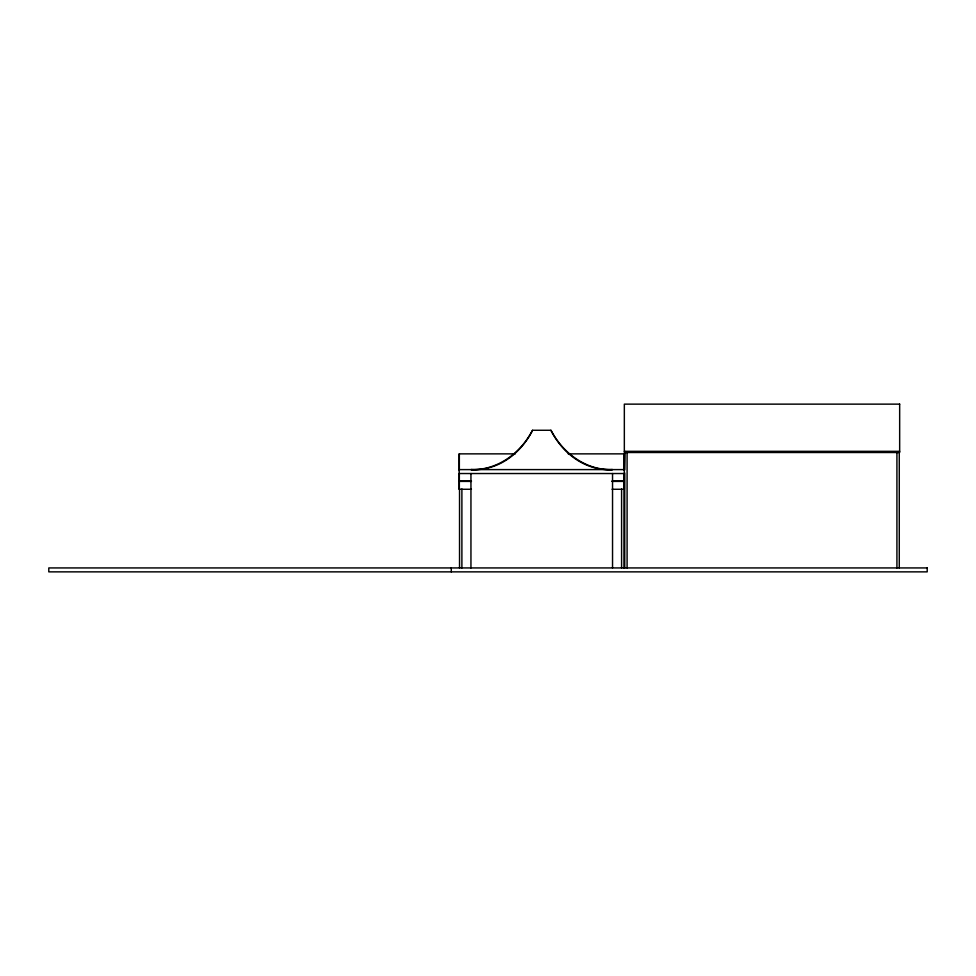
<?xml version="1.0" encoding="UTF-8"?>
<svg xmlns="http://www.w3.org/2000/svg" width="976" height="976" viewBox="0 0 976 976"><rect width="100%" height="100%" fill="white"/><g stroke="black" fill="none" stroke-linecap="round" stroke-linejoin="round"><path stroke-width="1.46" d="M624.738 469.956L625.079 451.522M532.542 430.27C520.708 453.12 497.418 470.542 470.944 469.602A82.106 68.32 -90 0 0 532.542 430.27L550.94 430.27A82.106 68.32 90 0 0 612.538 469.602C586.064 470.542 562.774 453.12 550.94 430.27M626.507 452.278L625.323 452.278M898.689 452.278L897.505 452.278M624.335 451.327L899.665 451.327M515.279 453.864L459.147 453.864L459.147 489.269L471.432 489.269M568.203 453.864L624.335 453.864L624.335 489.269L612.05 489.269M459.147 469.602L624.335 469.602M459.147 473.531L624.335 473.531M459.342 481.009L471.432 481.009M612.05 481.009L624.14 481.009M459.342 481.4L471.432 481.4M612.05 481.4L624.14 481.4M899.274 451.864L899.274 567.934M896.92 451.864L896.92 567.934M627.092 451.864L627.092 567.934M624.738 472.97L624.738 567.934M624.14 453.864L624.14 470.456M624.14 473.531L624.14 489.269M623.945 488.988L623.945 567.934M621.59 488.988L621.59 567.934M612.538 473.531L612.538 567.934M470.944 473.531L470.944 567.934M461.892 488.988L461.892 567.934M459.537 488.988L459.537 567.934M459.342 453.864L459.342 470.456M459.342 473.531L459.342 489.269M451.278 567.934L451.278 571.863M899.665 404.137L624.335 404.137L624.335 452.51L899.665 452.51L899.665 404.137M927.2 567.934L48.8 567.934L48.8 571.863L927.2 571.863L927.2 567.934"/></g></svg>
